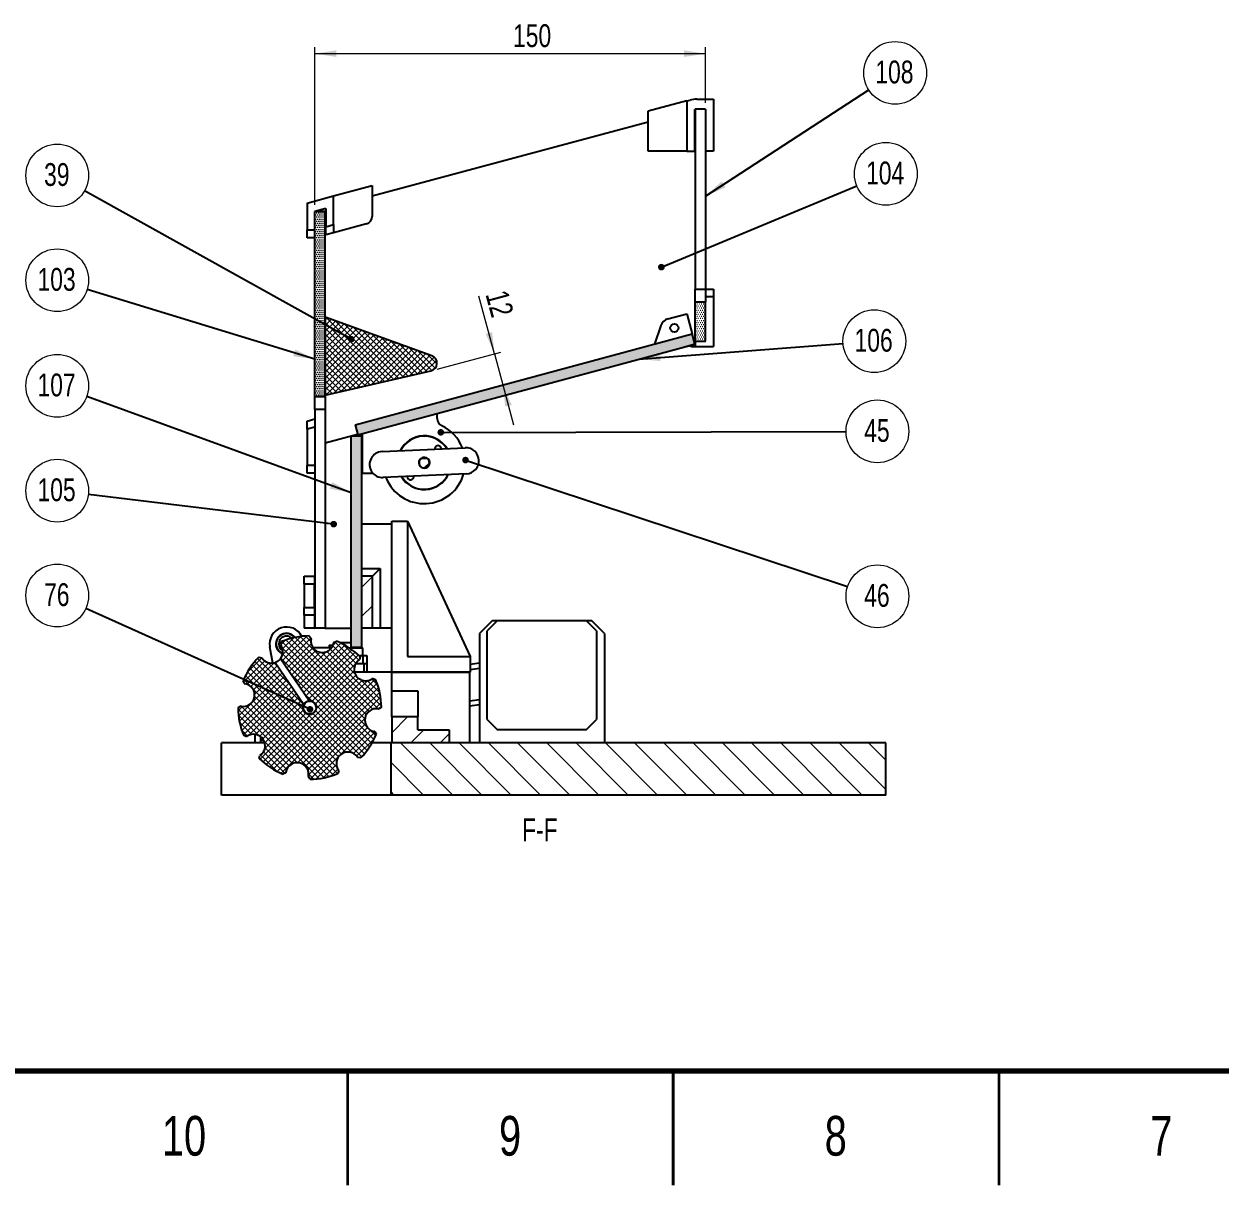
# Model space of a CAD drawing. Header units: millimetres. Extents: x 2 to 839, y 2 to 592.
# Drawn here: x 320.8 to 504.4, y 2.5 to 180.8 of the extents above; entities that cross this region are included whole.
import ezdxf

# ---------------------------------------------------------------- set-up
doc = ezdxf.new("R2010")
doc.units = ezdxf.units.MM
doc.styles.add('SLDTEXTSTYLE0', font='TXT', dxfattribs={"width": 0.75})
doc.dimstyles.new('SLDDIMSTYLE0', dxfattribs={"dimtxt": 0.18, "dimasz": 1.016, "dimexe": 0, "dimexo": 0.0625, "dimgap": 0, "dimtad": 0, "dimtih": 1, "dimtoh": 1, "dimdec": 0, "dimrnd": 1e-09, "dimzin": 0, "dimdsep": 46, "dimtxsty": 'Standard', "dimblk1": 'DOT', "dimblk2": 'DOT', "dimsah": 1, "dimcen": 0.09, "dimadec": 0, "dimazin": 0, "dimtfac": 1.016, "dimtdec": 0, "dimtofl": 0, "dimtmove": 0, "dimatfit": 3, "dimldrblk": 'DOT', "dimfxl": 1, "dimfrac": 2, "dimtolj": 1, "dimtzin": 0, "dimarcsym": 0})
doc.dimstyles.new('SLDDIMSTYLE1', dxfattribs={"dimtxt": 0.18, "dimasz": 3.302, "dimexe": 0, "dimexo": 0.0625, "dimgap": 0, "dimtad": 0, "dimtih": 1, "dimtoh": 1, "dimdec": 0, "dimrnd": 1e-09, "dimzin": 0, "dimdsep": 46, "dimtxsty": 'Standard', "dimsah": 1, "dimcen": 0.09, "dimadec": 0, "dimazin": 0, "dimtfac": 3.302, "dimtdec": 0, "dimtofl": 0, "dimtmove": 0, "dimatfit": 3, "dimfxl": 1, "dimfrac": 2, "dimtolj": 1, "dimtzin": 0, "dimarcsym": 0})
doc.dimstyles.new('SLDDIMSTYLE2', dxfattribs={"dimtxt": 3.5, "dimasz": 3.302, "dimexe": 0, "dimexo": 0.0625, "dimgap": 0.875, "dimtad": 1, "dimdec": 1, "dimlfac": 2.5, "dimrnd": 1e-09, "dimzin": 12, "dimdsep": 46, "dimtxsty": 'SLDTEXTSTYLE0', "dimsah": 1, "dimcen": 0.09, "dimadec": 0, "dimazin": 3, "dimtfac": 1, "dimtdec": 1, "dimtofl": 0, "dimtmove": 0, "dimatfit": 3, "dimfxl": 1, "dimfrac": 2, "dimtolj": 1, "dimtzin": 12, "dimarcsym": 0})
doc.dimstyles.new('SLDDIMSTYLE4', dxfattribs={"dimtxt": 3.5, "dimasz": 3.302, "dimexe": 0, "dimexo": 0.0625, "dimgap": 0.875, "dimtad": 1, "dimdec": 0, "dimlfac": 2.5, "dimrnd": 1e-09, "dimzin": 12, "dimdsep": 46, "dimtxsty": 'SLDTEXTSTYLE0', "dimsah": 1, "dimcen": 0.09, "dimadec": 0, "dimazin": 3, "dimtfac": 1, "dimtdec": 0, "dimtmove": 0, "dimatfit": 0, "dimfxl": 1, "dimfrac": 2, "dimtolj": 1, "dimtzin": 12, "dimarcsym": 0})
pattern_1 = [(45, (0, 0), (-0.4490128060534576, 0.4490128060534577), []), (135, (0, 0), (-0.4490128060534577, -0.4490128060534576), [])]
pattern_2 = [(45, (0, 0), (-2.245064030267288, 2.245064030267288), [])]
pattern_3 = [(0, (0, 0), (0.15875, 0.3175), [0, -0.3175])]

# ---------------------------------------------------------------- blocks, each defined once
blk = doc.blocks.new('_D_14')
at = {"color": 7, "linetype": 'Continuous', "lineweight": 18}
for p, q in [((365.4639474059, 152.9790330626), (365.4639474059, 177.2009696232)), ((425.4639474059, 168.6559846085), (425.4639474059, 177.2009696232)), ((365.4639474059, 176.2009696232), (425.4639474059, 176.2009696232))]:
    blk.add_line(p, q, dxfattribs=at)
for points in [[(365.4639474059, 176.2009696232), (368.7659474059, 175.6929696232), (368.7659474059, 176.7089696232)], [(425.4639474059, 176.2009696232), (422.1619474059, 176.7089696232), (422.1619474059, 175.6929696232)]]:
    blk.add_solid(points, dxfattribs=at)
at = {"color": 7, "linetype": 'Continuous', "lineweight": 18, "insert": (395.8936977071, 180.7127065378), "char_height": 3.5, "attachment_point": 1, "style": 'SLDTEXTSTYLE0'}
blk.add_mtext('150', dxfattribs=at)
blk = doc.blocks.new('_D_15')
at = {"color": 7, "linetype": 'Continuous', "lineweight": 18}
for p, q in [((393.0468196602, 130.1316491983), (390.6638028891, 138.9897484572)), ((384.2558575207, 127.7666937378), (394.0124861955, 130.3914339988)), ((393.0468196602, 130.1316491983), (394.3351186313, 125.3428116626)), ((394.3351186313, 125.3428116626), (395.9847521145, 119.2108291634))]:
    blk.add_line(p, q, dxfattribs=at)
for points in [[(393.0468196602, 130.1316491983), (392.6795688488, 133.4522507766), (391.6984516489, 133.1883094193)], [(394.3351186313, 125.3428116626), (394.7023694426, 122.0222100844), (395.6834866425, 122.2861514417)]]:
    blk.add_solid(points, dxfattribs=at)
at = {"color": 7, "linetype": 'Continuous', "lineweight": 18, "insert": (395.0206362437, 140.1618291315), "char_height": 3.5, "attachment_point": 1, "rotation": 285.05729335587597, "style": 'SLDTEXTSTYLE0'}
blk.add_mtext('12', dxfattribs=at)
blk = doc.blocks.new('SW_NOTE_128')
at = {"color": 0, "linetype": 'Continuous', "lineweight": 0}
blk.add_circle((-4.2082288535, 2.3446279617), 4.817309452555631, dxfattribs=at)
at = {"color": 0, "linetype": 'Continuous', "lineweight": 0, "insert": (-4.278715047, 4.2323983311), "char_height": 3.5, "attachment_point": 2, "style": 'SLDTEXTSTYLE0'}
blk.add_mtext('39', dxfattribs=at)
blk = doc.blocks.new('_Dot')
at = {"color": 0, "linetype": 'ByBlock', "lineweight": -2}
blk.add_line((-0.5, 0), (-1, 0), dxfattribs=at)
at = {"color": 0, "linetype": 'ByBlock', "const_width": 0.5}
blk.add_lwpolyline([(-0.25, 0, 1), (0.25, 0, 1)], format="xyb", close=True, dxfattribs=at)
blk = doc.blocks.new('SW_NOTE_129')
at = {"color": 0, "linetype": 'Continuous', "lineweight": 0}
blk.add_circle((4.5737703296, -1.5123145619), 4.817309452555723, dxfattribs=at)
at = {"color": 0, "linetype": 'Continuous', "lineweight": 0, "insert": (4.503284136, 0.3754558075), "char_height": 3.5, "attachment_point": 2, "style": 'SLDTEXTSTYLE0'}
blk.add_mtext('46', dxfattribs=at)
blk = doc.blocks.new('SW_NOTE_130')
at = {"color": 0, "linetype": 'Continuous', "lineweight": 0}
blk.add_circle((4.8172966133, 0.0111221066), 4.817309452555723, dxfattribs=at)
at = {"color": 0, "linetype": 'Continuous', "lineweight": 0, "insert": (4.7468104198, 1.898892476), "char_height": 3.5, "attachment_point": 2, "style": 'SLDTEXTSTYLE0'}
blk.add_mtext('45', dxfattribs=at)
blk = doc.blocks.new('SW_NOTE_131')
at = {"color": 0, "linetype": 'Continuous', "lineweight": 0}
blk.add_circle((-4.392707295, 1.9775219296), 4.817309452555624, dxfattribs=at)
at = {"color": 0, "linetype": 'Continuous', "lineweight": 0, "insert": (-4.4631934885, 3.865292299), "char_height": 3.5, "attachment_point": 2, "style": 'SLDTEXTSTYLE0'}
blk.add_mtext('76', dxfattribs=at)
blk = doc.blocks.new('SW_NOTE_132')
at = {"color": 0, "linetype": 'Continuous', "lineweight": 0}
blk.add_circle((-4.6060011012, 1.4111074435), 4.817309452555619, dxfattribs=at)
at = {"color": 0, "linetype": 'Continuous', "lineweight": 0, "insert": (-4.7117302751, 3.2988778129), "char_height": 3.5, "attachment_point": 2, "style": 'SLDTEXTSTYLE0'}
blk.add_mtext('103', dxfattribs=at)
blk = doc.blocks.new('SW_NOTE_133')
at = {"color": 0, "linetype": 'Continuous', "lineweight": 0}
blk.add_circle((4.4487837242, 1.8479160524), 4.817309452555618, dxfattribs=at)
at = {"color": 0, "linetype": 'Continuous', "lineweight": 0, "insert": (4.3430545503, 3.7356864218), "char_height": 3.5, "attachment_point": 2, "style": 'SLDTEXTSTYLE0'}
blk.add_mtext('104', dxfattribs=at)
blk = doc.blocks.new('SW_NOTE_134')
at = {"color": 0, "linetype": 'Continuous', "lineweight": 0}
blk.add_circle((-4.782429377, 0.5786532777), 4.817309452555631, dxfattribs=at)
at = {"color": 0, "linetype": 'Continuous', "lineweight": 0, "insert": (-4.8881585509, 2.4664236471), "char_height": 3.5, "attachment_point": 2, "style": 'SLDTEXTSTYLE0'}
blk.add_mtext('105', dxfattribs=at)
blk = doc.blocks.new('SW_NOTE_135')
at = {"color": 0, "linetype": 'Continuous', "lineweight": 0}
blk.add_circle((4.8033144507, 0.3669341213), 4.817309452555618, dxfattribs=at)
at = {"color": 0, "linetype": 'Continuous', "lineweight": 0, "insert": (4.6975852768, 2.2547044907), "char_height": 3.5, "attachment_point": 2, "style": 'SLDTEXTSTYLE0'}
blk.add_mtext('106', dxfattribs=at)
blk = doc.blocks.new('SW_NOTE_136')
at = {"color": 0, "linetype": 'Continuous', "lineweight": 0}
blk.add_circle((4.0392158087, 2.6251106668), 4.817309452555618, dxfattribs=at)
at = {"color": 0, "linetype": 'Continuous', "lineweight": 0, "insert": (3.9334866348, 4.5128810361), "char_height": 3.5, "attachment_point": 2, "style": 'SLDTEXTSTYLE0'}
blk.add_mtext('108', dxfattribs=at)
blk = doc.blocks.new('SW_NOTE_137')
at = {"color": 0, "linetype": 'Continuous', "lineweight": 0}
blk.add_circle((-4.5272638112, 1.6463148986), 4.817309452555617, dxfattribs=at)
at = {"color": 0, "linetype": 'Continuous', "lineweight": 0, "insert": (-4.6329929851, 3.534085268), "char_height": 3.5, "attachment_point": 2, "style": 'SLDTEXTSTYLE0'}
blk.add_mtext('107', dxfattribs=at)

msp = doc.modelspace()

# ---------------------------------------------------------------- hatches: boundary and pattern name
at = {"linetype": 'Continuous', "lineweight": 18}
h = msp.add_hatch(dxfattribs=at)
h.set_pattern_fill('DOTS', scale=0.2, style=0)
h.set_pattern_definition(pattern_3)
h.paths.add_polyline_path([(367.0639474059162, 123.579033062596), (367.0639474059162, 151.979033062596), (365.4639474059163, 151.979033062596), (365.4639474059163, 123.579033062596)], flags=0)
h = msp.add_hatch(dxfattribs=at)
h.set_pattern_fill('DOTS', scale=0.2, style=0)
h.set_pattern_definition(pattern_3)
h.paths.add_polyline_path([(423.8639474059163, 138.0559846084631), (423.8639474059163, 132.0559846084631), (425.4639474059164, 132.0559846084631), (425.4639474059164, 138.0559846084631)], flags=0)
h = msp.add_hatch(dxfattribs=at)
h.set_pattern_fill('ANSI37', scale=0.2, style=0)
h.set_pattern_definition(pattern_1)
edge = h.paths.add_edge_path(flags=0)
edge.add_line((367.0639474059163, 135.760785433363), (367.0639474059163, 123.760785433363))
edge.add_line((367.0639474059163, 123.760785433363), (383.290190985368, 127.5069089373137))
edge.add_arc((383.0202497201553, 128.676153015056), 1.2, 283.0000000000015, 430.0000000000001)
edge.add_line((383.4306738921462, 129.8037841599991), (367.0639474059163, 135.760785433363))
h = msp.add_hatch(dxfattribs=at)
h.set_pattern_fill('DOTS', scale=0.2, style=0)
h.set_pattern_definition(pattern_3)
h.paths.add_polyline_path([(423.3972027714842, 133.1611293268284), (371.6374764786922, 119.2366640194828), (372.0531321595086, 117.6915975629816), (423.8128584523002, 131.6160628703282)], flags=0)
h = msp.add_hatch(dxfattribs=at)
h.set_pattern_fill('DOTS', scale=0.2, style=0)
h.set_pattern_definition(pattern_3)
h.paths.add_polyline_path([(371.0639474059186, 117.479548540211), (371.0639474059186, 85.07954854021101), (372.6639474059186, 85.07954854021101), (372.6639474059186, 117.479548540211)], flags=0)
h = msp.add_hatch(dxfattribs=at)
h.set_pattern_fill('ANSI31', style=0)
h.set_pattern_definition(pattern_2)
h.paths.add_polyline_path([(372.7039474059186, 95.9790330625962), (372.7039474059186, 87.9790330625962), (374.3039474059194, 87.9790330625962), (374.3039474059187, 95.9790330625962)], flags=0)
h = msp.add_hatch(dxfattribs=at)
h.set_pattern_fill('ANSI31', style=0)
h.set_pattern_definition(pattern_2)
h.paths.add_polyline_path([(363.8239474059186, 87.9790330625962), (365.4239474059187, 87.9790330625962), (365.4239474059187, 89.9790330625962), (363.8239474059186, 89.9790330625962)], flags=0)
h = msp.add_hatch(dxfattribs=at)
h.set_pattern_fill('ANSI37', scale=0.2, style=0)
h.set_pattern_definition(pattern_1)
edge = h.paths.add_edge_path(flags=0)
edge.add_line((368.9848354032831, 65.68505332997063), (369.1471024715911, 66.13344859814785))
edge.add_line((369.1471024715911, 66.13344859814785), (369.0853276232465, 66.22396465467236))
edge.add_arc((370.5390439096476, 67.21608811405234), 1.76, 34.31251725836029, 214.3125172583625, ccw=False)
edge.add_line((371.9927601960488, 68.20821157343231), (372.0256170463766, 68.16006782883085))
edge.add_line((372.0256170463766, 68.16006782883085), (372.4974081693715, 68.071028717171))
edge.add_arc((364.6764961951296, 75.80622980642276), 11, 315.3156844036021, 338.0582773451334)
edge.add_line((374.879704584952, 71.69593315607494), (374.6773813945357, 72.12773663521888))
edge.add_line((374.6773813945357, 72.12773663521888), (374.5696954629897, 72.14805973842235))
edge.add_arc((374.8960908811234, 73.87752960835977), 1.76, 79.31251725836222, 259.3125172583613, ccw=False)
edge.add_line((375.2224862992571, 75.60699947829717), (375.2797623692118, 75.59619001169305))
edge.add_line((375.2797623692118, 75.59619001169305), (375.6763292312306, 75.8668365544208))
edge.add_arc((364.6764961951296, 75.80622980642276), 11, 0.3156844036016241, 23.05827734513231)
edge.add_line((374.7976726715818, 80.11456901457626), (374.3492774034046, 80.27683608288429))
edge.add_line((374.3492774034046, 80.27683608288429), (374.25876134688, 80.21506123453968))
edge.add_arc((373.2666378875001, 81.6687775209408), 1.76, 124.3125172583606, 304.31251725836063, ccw=False)
edge.add_line((372.2745144281201, 83.12249380734195), (372.3226581727216, 83.15535065766983))
edge.add_line((372.3226581727216, 83.15535065766983), (372.4116972843813, 83.6271417806646))
edge.add_arc((364.6764961951296, 75.80622980642276), 11, 45.31568440360183, 68.05827734513242)
edge.add_line((368.7867928454775, 86.00943819624506), (368.3549893663335, 85.80711500582883))
edge.add_line((368.3549893663335, 85.80711500582883), (368.33466626313, 85.69942907428279))
edge.add_arc((366.6051963931927, 86.02582449241652), 1.76, 169.3125172583609, 349.3125172583619, ccw=False)
edge.add_line((364.8757265232553, 86.35221991055026), (364.8865359898594, 86.40949598050496))
edge.add_line((364.8865359898594, 86.40949598050496), (364.6158894471316, 86.80606284252367))
edge.add_arc((364.6764961951296, 75.80622980642276), 11, 90.31568440360148, 113.0582773451317)
edge.add_line((360.3681569869763, 85.92740628287491), (360.2058899186683, 85.47901101469769))
edge.add_line((360.2058899186683, 85.47901101469769), (360.2676647670129, 85.38849495817314))
edge.add_arc((358.8139484806118, 84.39637149879319), 1.76, -39.18296722027628, 34.31251725836103, ccw=False)
edge.add_line((360.1781814041524, 83.28440543351617), (364.5754279435233, 76.84130719894819))
edge.add_arc((364.6764961951296, 75.80622980642276), 1.04, -206.9518289967367, 95.57686351345319, ccw=False)
edge.add_line((363.7494527807954, 76.27760068793685), (359.3522062414245, 82.72069892250484))
edge.add_arc((358.8139484806118, 84.39637149879319), 1.76, 214.3125172583607, 287.80800173699606, ccw=False)
edge.add_line((357.3602321942106, 83.40424803941323), (357.3273753438826, 83.45239178401472))
edge.add_line((357.3273753438826, 83.45239178401472), (356.8555842208879, 83.54143089567454))
edge.add_arc((364.6764961951296, 75.80622980642276), 11, 135.3156844036008, 158.0582773451321)
edge.add_line((354.4732878053073, 79.91652645677067), (354.6756109957237, 79.48472297762673))
edge.add_line((354.6756109957237, 79.48472297762673), (354.7832969272697, 79.46439987442326))
edge.add_arc((354.4569015091359, 77.73493000448583), 1.76, -100.68748274163983, 79.31251725836057, ccw=False)
edge.add_line((354.1305060910022, 76.00546013454846), (354.0732300210474, 76.01626960115256))
edge.add_line((354.0732300210474, 76.01626960115256), (353.6766631590287, 75.74562305842481))
edge.add_arc((364.6764961951296, 75.80622980642276), 11, 180.315684403602, 203.0582773451329)
edge.add_line((354.5553197186775, 71.49789059826931), (355.0037149868548, 71.33562352996131))
edge.add_line((355.0037149868548, 71.33562352996131), (355.0942310433794, 71.39739837830594))
edge.add_arc((356.0863545027593, 69.9436820919048), 1.76, -55.68748274163943, 124.31251725835949, ccw=False)
edge.add_line((357.0784779621392, 68.48996580550364), (357.0303342175378, 68.45710895517576))
edge.add_line((357.0303342175378, 68.45710895517576), (356.9412951058779, 67.98531783218095))
edge.add_arc((364.6764961951296, 75.80622980642276), 11, 225.3156844036021, 248.0582773451329)
edge.add_line((360.5661995447817, 65.60302141660051), (360.9980030239257, 65.80534460701674))
edge.add_line((360.9980030239257, 65.80534460701674), (361.0183261271292, 65.91303053856275))
edge.add_arc((362.7477959970666, 65.58663512042901), 1.76, -10.687482741638519, 169.3125172583609, ccw=False)
edge.add_line((364.477265867004, 65.2602397022953), (364.4664564003999, 65.2029636323406))
edge.add_line((364.4664564003999, 65.2029636323406), (364.7371029431276, 64.80639677032185))
edge.add_arc((364.6764961951296, 75.80622980642276), 11, 270.3156844036022, 293.0582773451328)
h = msp.add_hatch(dxfattribs=at)
h.set_pattern_fill('ANSI31', style=0)
h.set_pattern_definition(pattern_2)
edge = h.paths.add_edge_path(flags=0)
edge.add_arc((364.6764961951284, 75.80622980642329), 1, 0, 360)
h = msp.add_hatch(dxfattribs=at)
h.set_pattern_fill('ANSI31', style=0)
h.set_pattern_definition(pattern_2)
h.paths.add_polyline_path([(381.2764961951297, 74.37903306259622), (377.2764961951297, 74.37903306259624), (377.2764961951297, 70.37903306259622), (386.0764961951297, 70.3790330625962), (386.0764961951297, 72.37903306259622), (381.2764961951297, 72.37903306259624)], flags=0)
h = msp.add_hatch(dxfattribs=at)
h.set_pattern_fill('ANSI31', angle=90, style=0)
h.set_pattern_definition([(135.0000000000002, (0, 0), (-2.245064030267281, -2.245064030267296), [])])
h.paths.add_polyline_path([(377.1194867045398, 62.37903306259691), (453.1194867045475, 62.37903306259651), (453.1194867045472, 70.37903306259615), (377.1194867045398, 70.37903306259615)], flags=0)

# ---------------------------------------------------------------- linework, layer by layer
at = {"color": 7, "linetype": 'Continuous', "lineweight": 25}
for p, q in [((422.5839477508, 168.9407276846), (423.0646383493, 169.069533322)), ((424.0999144046, 169.2058253027), (426.6639482705, 169.2058253027)), ((426.6639482705, 169.2058253027), (426.6639482705, 161.2058329321)), ((422.5839477508, 168.9407276846), (416.6639488666, 167.3544692732)), ((416.6639488666, 161.2058329321), (416.6639488666, 167.3544692732)), ((422.5839477508, 168.9407276846), (422.5839477508, 161.2058329321)), ((423.8639485566, 167.6058339812), (423.7839472024, 167.6058339812)), ((423.7839472024, 161.2058329321), (423.7839472024, 167.6058339812)), ((425.4639488189, 167.6559853293), (423.8639485566, 167.6559853293)), ((423.8639485566, 167.6559853293), (423.8639485566, 140.0559830405)), ((425.4639488189, 167.6559853293), (425.4639488189, 140.0559830405)), ((416.6639488666, 165.6980323531), (374.263946387, 154.3369877078)), ((422.5839477508, 161.2058329321), (416.6639488666, 161.2058329321)), ((422.5839477508, 161.2058329321), (423.7839472024, 161.2058329321)), ((426.6639482705, 161.2058329321), (425.4639488189, 161.2058329321)), ((364.2639499633, 153.2574939467), (368.3439475028, 154.3507265784)), ((368.3439475028, 154.3507265784), (374.263946387, 155.9369849898)), ((368.3439475028, 149.9510097243), (368.3439475028, 154.3507265784)), ((374.263946387, 155.9369849898), (374.263946387, 151.2157308794)), ((364.2639499633, 153.2574939467), (364.2639499633, 149.1369831301)), ((367.143945071, 152.4291860796), (365.4639464347, 151.9790339209)), ((367.143945071, 152.4291860796), (367.143945071, 149.629472468)), ((367.0639496772, 151.9790339209), (365.4639464347, 151.9790339209)), ((365.4639464347, 123.5790359713), (365.4639464347, 151.9790339209)), ((367.0639496772, 123.5790359713), (367.0639496772, 151.9790339209)), ((364.2639499633, 149.1369831301), (365.4639464347, 149.1369831301)), ((364.2639499633, 147.9369866587), (364.2639499633, 149.1369831301)), ((367.143945071, 149.629472468), (368.3439475028, 149.9510097243)), ((367.143945071, 148.3871388174), (367.143945071, 149.629472468)), ((373.3745318382, 150.0566231944), (368.3439475028, 148.7086820342)), ((368.3439475028, 149.9510097243), (368.3439475028, 148.7086820342)), ((365.4639464347, 147.9369866587), (364.2639499633, 147.9369866587)), ((368.3439475028, 148.7086820342), (367.143945071, 148.3871388174)), ((423.8639485566, 140.0559830405), (425.4639488189, 140.0559830405)), ((423.8639485566, 138.0559849478), (423.8639485566, 140.0559830405)), ((425.4639488189, 140.0559830405), (425.4639488189, 138.0559849478)), ((425.4639488189, 140.0559830405), (426.6639482705, 140.0559830405)), ((426.6639482705, 140.0559830405), (426.6639482705, 138.8559865691)), ((425.4639488189, 138.0559849478), (423.8639485566, 138.0559849478)), ((423.8639485566, 132.0559847094), (423.8639485566, 138.0559849478)), ((426.6639482705, 138.8559865691), (425.4639488189, 138.8559865691)), ((425.4639488189, 132.0559847094), (425.4639488189, 138.0559849478)), ((426.6639482705, 138.8559865691), (426.6639482705, 131.2559830882)), ((419.6688931911, 135.4719090201), (422.5658905237, 136.2512635924)), ((422.5658905237, 136.2512635924), (423.3972024648, 133.1611263491)), ((367.0639496772, 135.760782931), (367.0639496772, 123.7607824542)), ((383.4306758373, 129.8037814833), (367.0639496772, 135.760782931)), ((418.5698878496, 134.4424056746), (417.6032048194, 131.602423165)), ((371.6374736755, 119.2366647459), (423.3972024648, 133.1611263491)), ((423.8128584354, 131.6160607077), (423.3972024648, 133.1611263491)), ((372.0531326263, 117.6915991045), (423.8128584354, 131.6160607077)), ((421.4937132327, 130.9921610094), (423.8639485566, 131.6272663809)), ((423.463947746, 131.2559830882), (423.8639485566, 131.2559830882)), ((423.8639485566, 132.0559847094), (425.4639488189, 132.0559847094)), ((423.8639485566, 132.0559847094), (423.8639485566, 131.2559830882)), ((423.8639485566, 131.2559830882), (426.6639482705, 131.2559830882)), ((367.0639496772, 123.7607824542), (383.29019365, 127.5069105364)), ((365.4639464347, 123.5790359713), (367.0639496772, 123.5790359713)), ((365.4639464347, 121.5790319182), (365.4639464347, 123.5790359713)), ((367.0639496772, 123.5790359713), (367.0639496772, 121.5790319182)), ((367.0639496772, 121.5790319182), (365.4639464347, 121.5790319182)), ((365.4639464347, 121.5790319182), (365.4639464347, 87.9790323712)), ((367.0639496772, 121.5790319182), (367.0639496772, 87.9790323712)), ((364.2639499633, 119.7985994555), (365.4639464347, 120.1201367117)), ((364.2639499633, 118.5562658049), (364.2639499633, 119.7985994555)), ((384.2639487712, 120.1683747508), (384.2639487712, 120.9765660502)), ((365.4639464347, 118.8778090216), (364.2639499633, 118.5562658049)), ((364.2639499633, 118.5562658049), (364.2639499633, 112.9985975958)), ((372.03983483, 117.7410351969), (367.0639496772, 116.4077508189)), ((371.6374736755, 119.2366647459), (372.0531326263, 117.6915991045)), ((372.663949105, 117.4795496203), (372.663949105, 117.8559171893)), ((372.7439444988, 117.8774404265), (372.7439444988, 111.7986011244)), ((371.0639458625, 85.0795480348), (371.0639458625, 117.4795496203)), ((372.663949105, 117.4795496203), (371.0639458625, 117.4795496203)), ((372.663949105, 85.0795480348), (372.663949105, 117.4795496203)), ((375.7810514896, 115.110926602), (388.5682922332, 115.6822848059)), ((381.7409318416, 114.0559065081), (382.7262562244, 114.0999364592)), ((364.2639499633, 112.9985975958), (365.4639464347, 112.9985975958)), ((364.2639499633, 111.7986011244), (364.2639499633, 112.9985975958)), ((383.0625217883, 113.3508789278), (382.3164266078, 112.6003193594)), ((365.4639464347, 111.7986011244), (364.2639499633, 111.7986011244)), ((372.7439444988, 111.7986011244), (372.663949105, 111.7986011244)), ((372.7439444988, 111.7986011244), (374.3628245323, 111.7986011244)), ((388.7468439071, 111.6862702109), (375.9596031635, 111.114912007)), ((376.3929766147, 111.1342775561), (376.4321189849, 111.0473203398)), ((377.3039501636, 103.9790320136), (372.7039497821, 103.9790320136)), ((372.7039497821, 97.1790331341), (372.7039497821, 103.9790320136)), ((377.3039501636, 81.2350335456), (377.3039501636, 104.4350343682)), ((377.3039501636, 104.4350343682), (379.7039490669, 104.4350343682)), ((377.3039501636, 87.9790323712), (377.3039501636, 103.9790320136)), ((379.7039490669, 104.4350343682), (379.7039490669, 83.6350324489)), ((379.7039490669, 104.4350343682), (389.30394468, 83.6350324489)), ((363.8239484756, 95.9790336825), (365.4239457576, 95.9790336825)), ((363.8239484756, 94.7790342308), (363.8239484756, 95.9790336825)), ((365.4239457576, 95.9790336825), (365.4239457576, 94.7790342308)), ((365.4239457576, 95.9790336825), (365.4639464347, 95.9790336825)), ((372.663949105, 95.9790336825), (372.7039497821, 95.9790336825)), ((372.7039497821, 97.1790331341), (375.503949496, 97.1790331341)), ((372.7039497821, 95.9790336825), (372.7039497821, 97.1790331341)), ((372.7039497821, 87.9790323712), (372.7039497821, 95.9790336825)), ((374.3039470641, 95.9790336825), (372.7039497821, 95.9790336825)), ((374.3039470641, 87.9790323712), (374.3039470641, 95.9790336825)), ((375.503949496, 97.1790331341), (375.503949496, 87.9790323712)), ((365.4239457576, 94.7790342308), (363.8239484756, 94.7790342308)), ((363.8239484756, 94.7790342308), (363.8239484756, 91.1790328957)), ((365.4239457576, 91.1790328957), (365.4239457576, 94.7790342308)), ((363.8239484756, 91.1790328957), (365.4239457576, 91.1790328957)), ((363.8239484756, 89.9790334441), (363.8239484756, 91.1790328957)), ((365.4239457576, 91.1790328957), (365.4239457576, 89.9790334441)), ((363.8239484756, 89.9790334441), (363.8239484756, 87.9790323712)), ((365.4239457576, 89.9790334441), (363.8239484756, 89.9790334441)), ((365.4239457576, 89.9790334441), (365.4239457576, 87.9790323712)), ((392.731384608, 89.1790318228), (390.7313865154, 87.1790337302)), ((393.5313862293, 89.1790318228), (391.9313889472, 87.5790345408)), ((392.731384608, 89.1790318228), (393.5313862293, 89.1790318228)), ((393.5313862293, 89.1790318228), (407.1313839881, 89.1790318228)), ((407.1313839881, 89.1790318228), (407.9313856094, 89.1790318228)), ((408.7313872306, 87.5790345408), (407.1313839881, 89.1790318228)), ((409.9313896625, 87.1790337302), (407.9313856094, 89.1790318228)), ((365.4239457576, 87.9790323712), (363.8239484756, 87.9790323712)), ((364.6158915489, 86.806063626), (364.8865383594, 86.4094960429)), ((364.8757260768, 86.3522189595), (364.8865383594, 86.4094960429)), ((365.4239457576, 87.9790323712), (365.4639464347, 87.9790323712)), ((367.0639496772, 87.9790323712), (365.4639464347, 87.9790323712)), ((367.0639496772, 87.9790323712), (371.0639458625, 87.9790323712)), ((372.663949105, 87.9790323712), (372.7039497821, 87.9790323712)), ((374.3039470641, 87.9790323712), (372.7039497821, 87.9790323712)), ((375.503949496, 87.9790323712), (374.3039470641, 87.9790323712)), ((377.3039501636, 87.9790323712), (375.503949496, 87.9790323712)), ((390.7313865154, 87.1790337302), (390.7313865154, 70.3790332116)), ((391.9313889472, 73.9790338017), (391.9313889472, 87.5790345408)), ((408.7313872306, 87.5790345408), (408.7313872306, 73.9790338017)), ((409.9313896625, 87.1790337302), (409.9313896625, 70.3790332116)), ((359.0160113303, 82.6480093337), (358.5625749557, 85.1076635457)), ((360.2058869331, 85.4790109135), (360.368154618, 85.9274077155)), ((360.2058869331, 85.4790109135), (360.2676611869, 85.3884953)), ((368.0200558631, 84.9790337421), (365.1903372733, 84.9790337421)), ((367.6527958839, 85.3790330626), (367.6527958839, 84.9790337421)), ((367.6527958839, 85.3790330626), (367.7800756423, 85.3790330626)), ((367.7800756423, 84.9790337421), (367.7800756423, 85.3790330626)), ((367.7800756423, 85.3790330626), (368.2420414417, 85.3790330626)), ((368.3549922435, 85.8071136214), (368.3346670596, 85.6994288899)), ((368.3549922435, 85.8071136214), (368.7867921321, 86.0094386078)), ((369.5239466159, 85.7790338732), (369.5239466159, 85.6805520989)), ((369.5239466159, 85.7790338732), (371.0239451854, 85.7790338732)), ((370.7477134197, 84.9790337421), (372.823945853, 84.9790337421)), ((371.0239451854, 85.7790338732), (371.0639458625, 85.7790338732)), ((371.0639458625, 85.0795480348), (372.663949105, 85.0795480348)), ((372.5239497154, 84.9790337421), (372.5239497154, 85.0795480348)), ((372.823945853, 83.7790328003), (372.823945853, 84.9790337421)), ((356.8555813758, 83.5414308049), (357.3273759811, 83.4523918964)), ((357.3602300613, 83.4042477347), (357.3273759811, 83.4523918964)), ((359.3522053687, 82.7206986882), (363.7494545905, 76.2776005007)), ((364.5754259555, 76.8413069583), (360.1781826942, 83.2844051458)), ((372.2550433605, 83.7790328003), (372.823945853, 83.7790328003)), ((372.2745161979, 83.1224935986), (372.3226588695, 83.155350659)), ((372.4116962879, 83.6271422841), (372.3226588695, 83.155350659)), ((372.823945853, 83.7790328003), (372.823945853, 82.5790333487)), ((372.823945853, 83.7790328003), (373.4239500491, 83.7790328003)), ((373.4239500491, 83.7790328003), (373.4239500491, 82.5790333487)), ((379.7039490669, 83.6350324489), (389.30394468, 83.6350324489)), ((389.30394468, 83.6350324489), (389.30394468, 81.2350335456)), ((389.30394468, 82.4720042683), (390.7313865154, 82.6710897423)), ((377.2764962642, 81.2350335456), (371.5609234302, 81.2350335456)), ((371.7603069274, 82.5790333487), (373.0239492385, 82.5790333487)), ((373.0239492385, 82.5790333487), (373.4239500491, 82.5790333487)), ((373.4239500491, 82.5790333487), (373.4239500491, 81.2350335456)), ((377.2764962642, 81.2350335456), (389.276496741, 81.2350335456)), ((377.2764962642, 78.3790337779), (377.2764962642, 81.2350335456)), ((389.30394468, 81.2350335456), (377.3039501636, 81.2350335456)), ((389.276496741, 70.3790332116), (389.276496741, 81.2350335456)), ((389.30394468, 81.6642614938), (390.7313865154, 81.8633469678)), ((354.6756130187, 79.4847222902), (354.4732910125, 79.9165266491)), ((354.6756130187, 79.4847222902), (354.78329477, 79.4644000865)), ((374.3492763965, 80.2768367268), (374.2587607829, 80.2150609828)), ((374.3492763965, 80.2768367268), (374.7976702182, 80.1145690419)), ((377.2764962642, 78.3790337779), (381.27649841, 78.3790337779)), ((377.2764962642, 74.3790331222), (377.2764962642, 78.3790337779)), ((381.27649841, 78.3790337779), (381.27649841, 74.3790331222)), ((353.6766630142, 75.7456230856), (354.0732246368, 76.0162698962)), ((354.1305047004, 76.0054605938), (354.0732246368, 76.0162698962)), ((375.2224844425, 75.6069990732), (375.2797645061, 75.5961897708)), ((375.6763320892, 75.8668365814), (375.2797645061, 75.5961897708)), ((390.7313865154, 77.0168873407), (389.276496741, 76.8139722682)), ((390.7313865154, 76.2091430761), (389.276496741, 76.0062294938)), ((377.2764962642, 74.3790331222), (377.2764962642, 70.3790332116)), ((381.27649841, 74.3790331222), (377.2764962642, 74.3790331222)), ((381.27649841, 72.3790327944), (381.27649841, 74.3790331222)), ((391.9313889472, 73.9790338017), (393.5313862293, 72.3790327944)), ((407.1313839881, 72.3790327944), (408.7313872306, 73.9790338017)), ((356.2364917724, 71.6972659267), (356.2364917724, 70.3790332116)), ((374.6773820846, 72.1277366318), (374.5696943729, 72.1480595805)), ((374.6773820846, 72.1277366318), (374.8797040908, 71.6959330179)), ((381.27649841, 72.3790327944), (386.0764962165, 72.3790327944)), ((386.0764962165, 72.3790327944), (386.0764962165, 70.3790332116)), ((407.1313839881, 72.3790327944), (393.5313862293, 72.3790327944)), ((351.1194926231, 62.3790330179), (351.1194926231, 70.3790332116)), ((357.7916604011, 70.3790332116), (351.1194926231, 70.3790332116)), ((355.0037127464, 71.3356236853), (354.5553189246, 71.4978906251)), ((355.0037127464, 71.3356236853), (355.0942283599, 71.3973986842)), ((357.2764974563, 70.8070333041), (357.2764974563, 71.2402786054)), ((357.2764974563, 70.8070333041), (357.6200467079, 70.8070333041)), ((377.1194857089, 70.3790332116), (374.2444377868, 70.3790332116)), ((377.1194857089, 70.3790332116), (377.1194857089, 62.3790330179)), ((453.1194869904, 70.3790332116), (377.1194857089, 70.3790332116)), ((386.0764962165, 70.3790332116), (377.2764962642, 70.3790332116)), ((453.1194869904, 62.3790330179), (453.1194869904, 70.3790332116)), ((356.941292855, 67.985318128), (357.0303302734, 68.457109008)), ((357.0784789054, 68.4899660684), (357.0303302734, 68.457109008)), ((371.9927590816, 68.2082119323), (372.0256191222, 68.1600677706)), ((372.497407767, 68.0710288621), (372.0256191222, 68.1600677706)), ((369.1471022098, 66.1334487535), (368.9848345249, 65.6850534417)), ((369.1471022098, 66.1334487535), (369.0853279559, 66.2239647396)), ((360.9980088203, 65.8053445555), (360.5661970107, 65.6030214317)), ((360.9980088203, 65.8053445555), (361.0183220832, 65.9130304046)), ((364.477263066, 65.2602395899), (364.4664567439, 65.2029636241)), ((364.7371035545, 64.8063967861), (364.4664567439, 65.2029636241)), ((377.1194857089, 62.3790330179), (351.1194926231, 62.3790330179)), ((453.1194869904, 62.3790330179), (377.1194857089, 62.3790330179))]:
    msp.add_line(p, q, dxfattribs=at)
at = {"color": 8, "linetype": 'Continuous', "lineweight": 25}
for p, q in [((373.0239492385, 81.2350335456), (373.0239492385, 82.5790333487)), ((357.1334343879, 71.3583308197), (357.1334343879, 70.3790332116))]:
    msp.add_line(p, q, dxfattribs=at)
at = {"color": 7, "linetype": 'Continuous', "lineweight": 70}
msp.add_line((821, 20), (20, 20), dxfattribs=at)
at = {"color": 7, "linetype": 'Continuous', "lineweight": 35}
for p, q in [((370.5, 20), (370.5, 2.5)), ((420.5, 2.499), (420.5, 20.001)), ((420.5, 20), (420.5, 2.5)), ((470.5, 20), (470.5, 2.5))]:
    msp.add_line(p, q, dxfattribs=at)
at = {"color": 7, "linetype": 'Continuous', "lineweight": 25, "flags": 128}
for points in [[(378.8005870311, 111.241852019), (378.9505284755, 111.0179173686), (379.3875616519, 110.5050194003)], [(374.3039470641, 95.9790336825), (374.3270021407, 96.0020917393), (374.3952911823, 96.0703778006), (374.5061856239, 96.181269262), (374.655417773, 96.3305043913), (374.8372655837, 96.5123492218), (375.0447255103, 96.7198121287), (375.2698403327, 96.9449239708), (375.503949496, 97.1790331341)]]:
    msp.add_lwpolyline(points, dxfattribs=at)
at = {"color": 7, "linetype": 'Continuous', "lineweight": 25}
for centre, radius in [((420.6639474059, 134.0827122621), 0.6399999999999894), ((364.6764961951, 75.8062298064), 1)]:
    msp.add_circle(centre, radius, dxfattribs=at)
for centre, radius, start, end in [((424.0999134001, 165.2058299652), 4, 90, 105), ((373.0639474059, 151.215731235), 1.199999999999989, 285, 0), ((420.0845474847, 133.9268413818), 1.600000000000072, 105.0572933559, 161.2022672276), ((423.4639474059, 132.4559846084), 1.199999999999989, 243.8805638147, 270.0000000001), ((383.0202497202, 128.6761530151), 1.200000000000013, 283, 70), ((385.4639474059, 120.1683767305), 1.199999999999991, 180, 244.7004108426), ((382.2639474059, 113.3985987533), 6.287983297250432, 21.1044433867, 64.7004108426), ((382.2639474059, 113.3985987533), 4.120000000000013, 31.5994782087, 153.5172773557), ((382.2639474059, 113.3985987533), 4.080000000000029, 31.911847837, 153.2049077273), ((384.3789357618, 115.5262322402), 0.5000000000000357, 358.9916510688, 186.1251044956), ((375.8703265425, 113.1129201658), 2.000000000000941, 92.5583777822, 272.5583777822), ((382.2639474059, 113.3985987533), 0.8400000000010657, 128.5089454019, 56.6078101626), ((382.2639474059, 113.3985987533), 0.8000000000000722, 356.5803916272, 273.7611474087), ((388.6575682693, 113.6842773409), 2.000000000001325, 272.5583777822, 92.5583777822), ((382.2639474059, 113.3985987533), 0.8000000000000053, 273.7611474087, 356.5803916272), ((382.2639474059, 113.3985987533), 6.287983297250599, 201.9583475874, 344.0123121778), ((382.2639474059, 113.3985987533), 4.120000000000015, 211.5994782086, 333.5172773558), ((382.2639474059, 113.3985987533), 4.080000000000027, 225.170769518, 333.2049077274), ((380.14895905, 111.2709652665), 0.5000000000000024, 178.9916510686, 225.170769518), ((380.14895905, 111.2709652665), 0.5000000000000195, 225.170769518, 6.1251044958), ((361.1194867045, 85.5790330626), 2.600000000000016, 26.4551848668, 190.4452666566), ((361.1194867045, 85.5790330626), 1.640000000000008, 37.3111684058, 249.2552646193), ((361.1194867045, 85.5790330626), 1.599999999999976, 151.2326210803, 249.0051305808), ((361.1194867045, 85.5790330626), 1.599999999999989, 37.9926043415, 151.2326210803), ((361.1194867045, 85.5790330626), 1.199999999999986, 47.176350375, 180), ((364.6764961951, 75.8062298064), 11.00000000000002, 90.3156844036, 113.0582773451), ((366.6051963932, 86.0258244924), 1.760000000000012, 169.3125172584, 349.3125172584), ((361.1194867045, 85.5790330626), 1.199999999999995, 180, 242.7552303788), ((358.8139484806, 84.3963714988), 1.760000000000036, 320.8170327797, 34.3125172584), ((364.6764961951, 75.8062298064), 11.00000000000001, 45.3156844036, 68.0582773451), ((364.6764961951, 75.8062298064), 11.00000000000011, 135.3156844036, 158.0582773451), ((358.8139484806, 84.3963714988), 1.760000000000002, 214.3125172584, 287.808001737), ((373.2666378875, 81.6687775209), 1.760000000000004, 124.3125172584, 304.3125172584), ((354.4569015091, 77.7349300045), 1.760000000000017, 259.3125172584, 79.3125172584), ((364.6764961951, 75.8062298064), 10.99999999999999, 0.3156844036, 23.0582773451), ((364.6764961951, 75.8062298064), 11.00000000000008, 180.3156844036, 203.0582773451), ((364.6764961951, 75.8062298064), 1.040000000000004, 153.0481710033, 95.5768635135), ((364.6764961951, 75.8070330626), 1, 0.1605858303, 180), ((374.8960908811, 73.8775296084), 1.760000000000003, 79.3125172584, 259.3125172584), ((356.0863545028, 69.9436820919), 1.760000000000004, 304.3125172584, 124.3125172584), ((364.6764961951, 75.8062298064), 11.00000000000002, 315.3156844036, 338.0582773451), ((364.6764961951, 75.8062298064), 11.00000000000005, 225.3156844036, 248.0582773451), ((370.5390439096, 67.2160881141), 1.760000000000028, 34.3125172584, 214.3125172584), ((362.7477959971, 65.5866351204), 1.759999999999961, 349.3125172584, 169.3125172584), ((364.6764961951, 75.8062298064), 11.00000000000001, 270.3156844036, 293.0582773451)]:
    msp.add_arc(centre, radius, start, end, dxfattribs=at)
for points, knots in [([(360.1781826941792, 83.2844051457833), (360.177860854179, 83.28400982925355), (360.1764723872503, 83.28230437335115), (360.1542754688863, 83.25505268316441), (360.0919020799666, 83.18439379907414), (359.994857720064, 83.08832949338432), (359.8689528840639, 82.98420783649449), (359.728694776322, 82.88977644049241), (359.5907787822491, 82.81484656736274), (359.4692625429642, 82.76156780185178), (359.3813093783388, 82.72990713023104), (359.3534026903242, 82.72108573190762), (359.3523443687945, 82.72074362104327), (359.3522053687398, 82.7206986881684)], [0, 0, 0, 0, 0.031005004893406, 0.1337603277870689, 0.2378405965137801, 0.3457802399152008, 0.4542773805356424, 0.5592380825273007, 0.6621452893376879, 0.7672889801851928, 0.875808960080197, 0.9836887364935178, 1, 1, 1, 1]), ([(363.7494545905415, 76.2776005007218), (363.7495789675197, 76.27784547559128), (363.7502499449101, 76.27916704330431), (363.7633814665911, 76.30520242436764), (363.8063563993348, 76.37909352023314), (363.8824825099618, 76.48354188428316), (363.9957364464238, 76.59865668455839), (364.1319490735493, 76.6971070080461), (364.2701035483512, 76.76716936883513), (364.4012349684474, 76.81186645278687), (364.5119365039399, 76.83457102361766), (364.5690346615538, 76.84068991666123), (364.5738978268529, 76.84115942654168), (364.5754259555165, 76.8413069583367)], [0, 0, 0, 0, 0.0214257729489072, 0.1155857734207109, 0.2120312950858325, 0.3196646201599953, 0.4314771964417146, 0.5344620810747347, 0.6302576569103006, 0.7289841537690477, 0.8368415206545599, 0.9487315084634232, 1, 1, 1, 1])]:
    msp.add_open_spline(points, degree=3, knots=knots, dxfattribs=at)

# ---------------------------------------------------------------- block references
at = {"color": 7, "linetype": 'Continuous', "lineweight": 0}
for name, p in [('SW_NOTE_136', (450.5169972091, 170.6210905167)), ('SW_NOTE_128', (330.1253886168, 155.1619282513)), ('SW_NOTE_133', (448.6873109503, 155.8953265511)), ('SW_NOTE_132', (330.5231608645, 140.0007742133)), ('SW_NOTE_135', (446.5576322949, 131.6958351095)), ('SW_NOTE_137', (330.4444235745, 123.5525490067)), ('SW_NOTE_130', (447.0170229133, 118.205493278)), ('SW_NOTE_134', (330.6995891403, 108.5255360714)), ('SW_NOTE_131', (330.3098670583, 91.0319928633)), ('SW_NOTE_129', (447.2605491971, 94.4034861595))]:
    msp.add_blockref(name, p, dxfattribs=at)

# ---------------------------------------------------------------- texts
at = {"color": 7, "linetype": 'Continuous', "lineweight": 0, "attachment_point": 2, "style": 'SLDTEXTSTYLE0'}
for s, insert, char_height in [('F-F', (400.0112856374, 58.7927970486), 3.5), ('10', (345.3772333393, 13.1136904019), 6.096), ('9', (395.4386166697, 13.1136904019), 6.096), ('8', (445.4386166697, 13.1136904019), 6.096), ('7', (495.4386166697, 13.1136904019), 6.096)]:
    msp.add_mtext(s, dxfattribs=dict(at, insert=insert, char_height=char_height))

# ---------------------------------------------------------------- dimensions: what is measured, and where the dimension line sits
at = {"color": 7, "linetype": 'Continuous', "lineweight": 18}
dim = msp.add_linear_dim(base=(425.4639474059, 176.2009696232), p1=(365.4639474059, 151.9790330626), p2=(425.4639474059, 167.6559846085), dimstyle='SLDDIMSTYLE2', dxfattribs=at)
dim.commit()
dim.dimension.update_dxf_attribs({"geometry": '_D_14', "text_midpoint": (399.7728643809, 176.2009696232), "dimtype": 160})
dim = msp.add_linear_dim(base=(394.3351186313, 125.3428116626), p1=(383.2901909854, 127.5069089373), p2=(371.6374764787, 119.2366640195), angle=285.0572933559, dimstyle='SLDDIMSTYLE4', dxfattribs=at)
dim.commit()
dim.dimension.update_dxf_attribs({"geometry": '_D_15', "text_midpoint": (391.3356352696, 136.492427421), "dimtype": 160})

# ---------------------------------------------------------------- leaders
at = {"color": 7, "linetype": 'Continuous', "lineweight": 0}
for points, dimstyle in [([(425.4639474059, 154.3389626512), (450.5169972091, 170.6210905167)], 'SLDDIMSTYLE1'), ([(371.051505711, 132.3598131945), (330.1253886168, 155.1619282513)], 'SLDDIMSTYLE0'), ([(418.6686599029, 143.4263124156), (448.6873109503, 155.8953265511)], 'SLDDIMSTYLE0'), ([(365.4639474059, 129.2962166399), (330.5231608645, 140.0007742133)], 'SLDDIMSTYLE1'), ([(415.2069885223, 129.300901144), (446.5576322949, 131.6958351095)], 'SLDDIMSTYLE1'), ([(371.0639474059, 108.7814797587), (330.4444235745, 123.5525490067)], 'SLDDIMSTYLE1'), ([(384.8026241593, 118.0618535495), (447.0170229133, 118.205493278)], 'SLDDIMSTYLE0'), ([(388.5989330679, 113.7999162172), (447.2605491971, 94.4034861595)], 'SLDDIMSTYLE0'), ([(368.3570976437, 103.9691403556), (330.6995891403, 108.5255360714)], 'SLDDIMSTYLE0'), ([(364.7198864524, 75.5411888151), (330.3098670583, 91.0319928633)], 'SLDDIMSTYLE0')]:
    msp.add_leader(points, dimstyle=dimstyle, dxfattribs=at)

doc.saveas('drawing.dxf')
